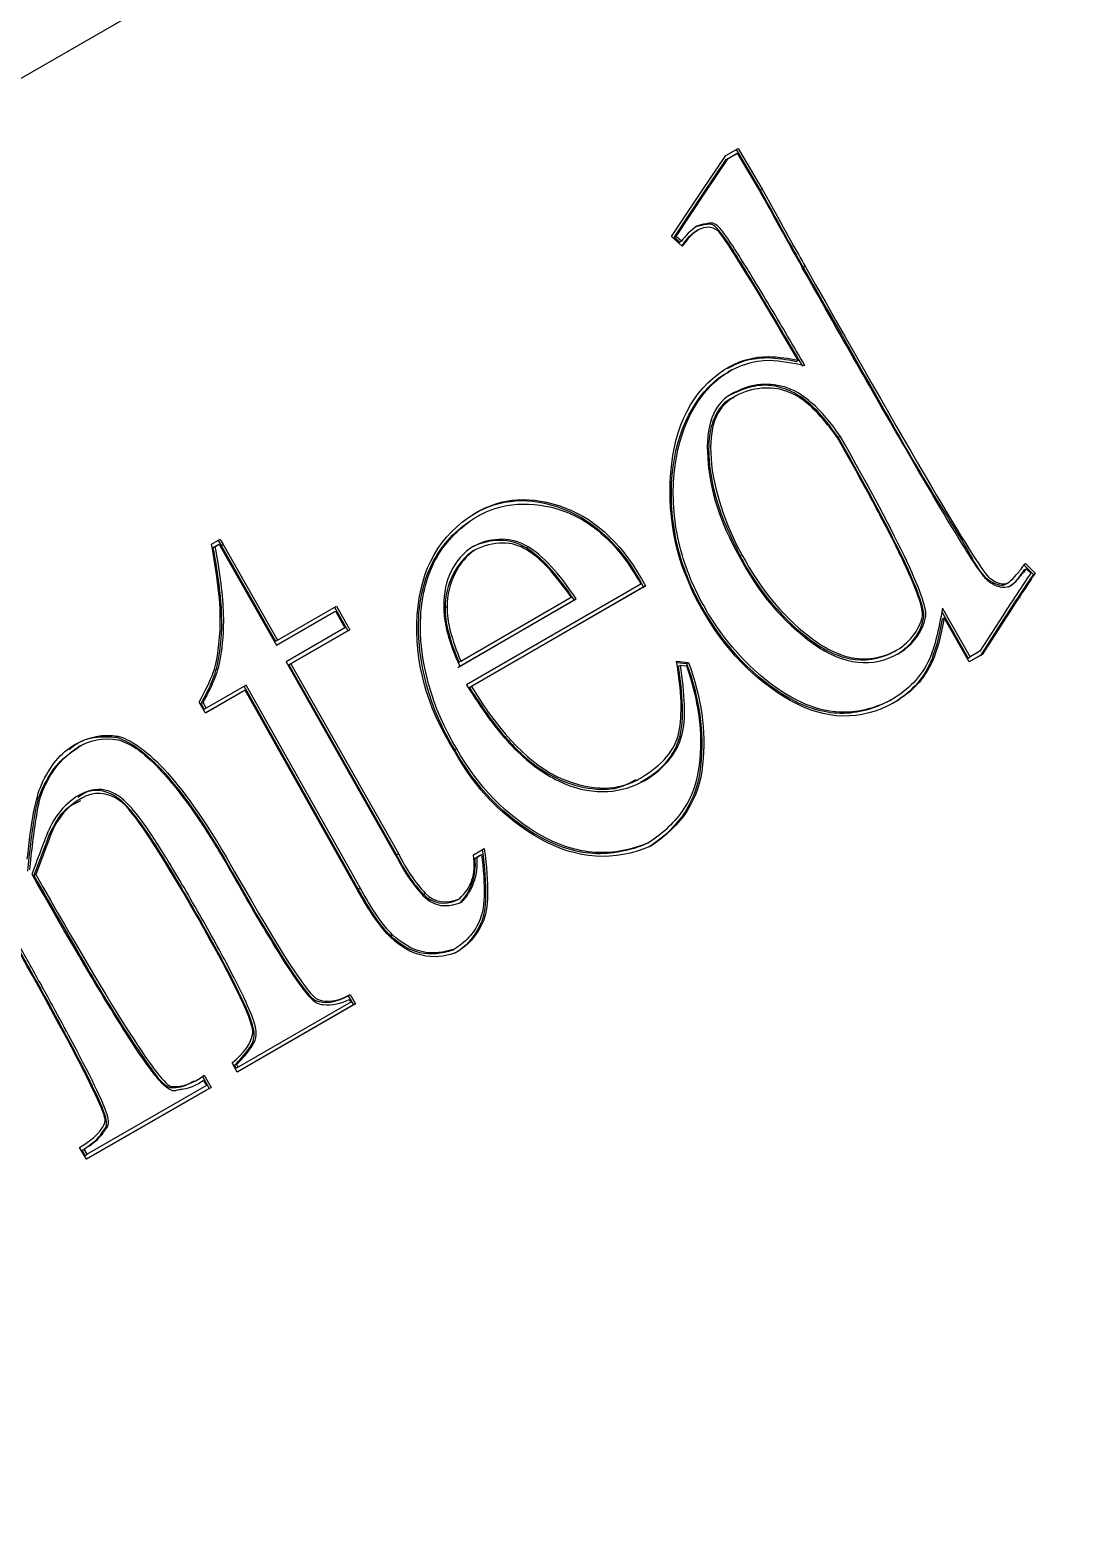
# Model space of a CAD drawing. Header units: inches. Extents: x -2.63 to 1.28, y -1.82 to 1.22.
# Drawn here: x 0.1874 to 0.4529, y -0.5737 to -0.1938 of the extents above; entities that cross this region are included whole.
import ezdxf

# ---------------------------------------------------------------- set-up
doc = ezdxf.new("R2010")
doc.units = ezdxf.units.IN
doc.header["$MEASUREMENT"] = 0

msp = doc.modelspace()

# ---------------------------------------------------------------- linework, layer by layer
at = {"color": 7, "linetype": 'Continuous', "lineweight": 25}
for p, q in [((-0.93854, -0.85495), (0.47568, -0.03854)), ((0.3596, -0.23496), (0.36566, -0.226)), ((0.35982, -0.23589), (0.36578, -0.22707)), ((0.36033, -0.23561), (0.36629, -0.22679)), ((0.36566, -0.226), (0.36881, -0.22418)), ((0.36578, -0.22707), (0.36811, -0.22573)), ((0.36578, -0.22707), (0.36629, -0.22679)), ((0.36629, -0.22679), (0.36862, -0.22545)), ((0.36811, -0.22573), (0.36862, -0.22545)), ((0.36831, -0.22447), (0.37451, -0.23488)), ((0.36862, -0.22545), (0.37431, -0.23502)), ((0.36881, -0.22418), (0.37502, -0.23461)), ((0.35175, -0.24675), (0.3596, -0.23496)), ((0.37451, -0.23488), (0.37502, -0.23461)), ((0.35243, -0.24698), (0.35982, -0.23589)), ((0.35294, -0.2467), (0.36033, -0.23561)), ((0.35982, -0.23589), (0.36033, -0.23561)), ((0.3545, -0.24925), (0.35175, -0.24675)), ((0.35243, -0.24698), (0.35294, -0.2467)), ((0.35429, -0.24792), (0.35294, -0.2467)), ((0.35808, -0.24534), (0.35858, -0.24506)), ((0.35378, -0.2482), (0.35243, -0.24698)), ((0.35378, -0.2482), (0.35429, -0.24792)), ((0.38546, -0.2546), (0.38596, -0.25432)), ((0.36719, -0.28088), (0.36616, -0.28145)), ((0.37615, -0.27772), (0.37666, -0.27744)), ((0.38366, -0.27869), (0.38417, -0.27841)), ((0.36533, -0.28194), (0.36648, -0.28144)), ((0.36533, -0.28194), (0.36584, -0.28167)), ((0.36826, -0.28754), (0.36776, -0.28781)), ((0.39443, -0.29809), (0.39494, -0.29781)), ((0.30142, -0.31874), (0.30193, -0.31846)), ((0.30267, -0.31803), (0.30217, -0.31831)), ((0.23398, -0.32544), (0.23618, -0.32418)), ((0.23444, -0.32632), (0.23547, -0.32572)), ((0.23444, -0.32632), (0.23495, -0.32604)), ((0.23495, -0.32604), (0.23598, -0.32545)), ((0.23547, -0.32572), (0.23598, -0.32545)), ((0.23598, -0.32545), (0.23625, -0.32594)), ((0.23625, -0.32594), (0.25065, -0.35132)), ((0.23646, -0.32581), (0.23696, -0.32554)), ((0.23646, -0.32581), (0.25036, -0.35032)), ((0.23696, -0.32554), (0.25087, -0.35004)), ((0.31452, -0.32641), (0.31503, -0.32613)), ((0.30096, -0.32719), (0.30146, -0.32691)), ((0.3693, -0.32845), (0.36981, -0.32817)), ((0.44241, -0.33038), (0.44493, -0.33295)), ((0.44191, -0.33066), (0.44442, -0.33322)), ((0.44207, -0.33201), (0.44258, -0.33174)), ((0.44258, -0.33174), (0.44374, -0.33292)), ((0.44442, -0.33322), (0.44493, -0.33295)), ((0.3439, -0.33569), (0.29929, -0.36144)), ((0.34457, -0.33644), (0.30002, -0.36217)), ((0.34508, -0.33617), (0.30053, -0.36189)), ((0.34457, -0.33644), (0.34508, -0.33617)), ((0.43751, -0.33561), (0.43801, -0.33533)), ((0.25087, -0.35004), (0.26596, -0.34133)), ((0.26546, -0.34162), (0.26887, -0.34763)), ((0.26596, -0.34133), (0.26937, -0.34735)), ((0.29381, -0.34171), (0.29432, -0.34143)), ((0.29704, -0.35699), (0.32684, -0.33971)), ((0.29755, -0.35671), (0.32734, -0.33943)), ((0.29785, -0.35538), (0.32607, -0.33902)), ((0.32684, -0.33971), (0.32734, -0.33943)), ((0.42822, -0.35433), (0.42116, -0.34189)), ((0.25065, -0.35132), (0.26574, -0.34261)), ((0.25065, -0.35131), (0.26524, -0.34289)), ((0.26524, -0.34289), (0.26574, -0.34261)), ((0.26574, -0.34261), (0.26817, -0.34689)), ((0.42772, -0.35461), (0.42098, -0.34274)), ((0.4211, -0.34462), (0.42161, -0.34434)), ((0.42801, -0.35561), (0.42161, -0.34434)), ((0.43665, -0.34366), (0.43075, -0.35286)), ((0.43687, -0.34459), (0.43088, -0.35392)), ((0.43738, -0.34431), (0.43139, -0.35364)), ((0.43687, -0.34459), (0.43738, -0.34431)), ((0.26817, -0.34689), (0.25308, -0.3556)), ((0.26887, -0.34763), (0.25378, -0.35634)), ((0.26937, -0.34735), (0.25428, -0.35606)), ((0.26887, -0.34763), (0.26937, -0.34735)), ((0.25036, -0.35032), (0.25087, -0.35004)), ((0.40886, -0.3529), (0.40936, -0.35262)), ((0.40969, -0.35358), (0.4102, -0.3533)), ((0.43075, -0.35286), (0.42822, -0.35433)), ((0.25308, -0.3556), (0.28113, -0.40503)), ((0.25378, -0.35634), (0.25428, -0.35606)), ((0.25378, -0.35634), (0.28135, -0.40493)), ((0.25428, -0.35606), (0.28185, -0.40465)), ((0.29734, -0.35566), (0.29785, -0.35538)), ((0.35306, -0.35537), (0.35613, -0.35573)), ((0.3531, -0.35571), (0.35562, -0.35601)), ((0.35358, -0.35672), (0.35408, -0.35644)), ((0.35408, -0.35644), (0.35558, -0.35662)), ((0.35562, -0.35601), (0.35613, -0.35573)), ((0.41808, -0.3557), (0.41858, -0.35542)), ((0.42772, -0.35461), (0.42822, -0.35433)), ((0.43088, -0.35392), (0.428, -0.3556)), ((0.43139, -0.35364), (0.42801, -0.35561)), ((0.43088, -0.35392), (0.43139, -0.35364)), ((0.24263, -0.36279), (0.23242, -0.36868)), ((0.24212, -0.36307), (0.23242, -0.36867)), ((0.24285, -0.36151), (0.23264, -0.3674)), ((0.24212, -0.36307), (0.24263, -0.36279)), ((0.27152, -0.41372), (0.24235, -0.3618)), ((0.27131, -0.41384), (0.24263, -0.36279)), ((0.27203, -0.41344), (0.24285, -0.36151)), ((0.30002, -0.36217), (0.30053, -0.36189)), ((0.23242, -0.36868), (0.23082, -0.36586)), ((0.23133, -0.36627), (0.23184, -0.36599)), ((0.23213, -0.36768), (0.23133, -0.36627)), ((0.23264, -0.3674), (0.23184, -0.36599)), ((0.23213, -0.36768), (0.23264, -0.3674)), ((0.40775, -0.36546), (0.40826, -0.36518)), ((0.40873, -0.36606), (0.4088, -0.36602)), ((0.20961, -0.37489), (0.21012, -0.37461)), ((0.20039, -0.37709), (0.19988, -0.37737)), ((0.29628, -0.37809), (0.29679, -0.37781)), ((0.34277, -0.38593), (0.34328, -0.38565)), ((0.19072, -0.38789), (0.19122, -0.38761)), ((0.20074, -0.39049), (0.20023, -0.39076)), ((0.19255, -0.39959), (0.19305, -0.39931)), ((0.34549, -0.40211), (0.34599, -0.40183)), ((0.28135, -0.40493), (0.28185, -0.40465)), ((0.30105, -0.40493), (0.30379, -0.40334)), ((0.30147, -0.40583), (0.30264, -0.40515)), ((0.30147, -0.40583), (0.30197, -0.40555)), ((0.30197, -0.40555), (0.30315, -0.40487)), ((0.30264, -0.40515), (0.30315, -0.40487)), ((0.1885, -0.41028), (0.18901, -0.41)), ((0.27152, -0.41372), (0.27203, -0.41344)), ((0.28823, -0.41505), (0.28874, -0.41478)), ((0.29694, -0.41651), (0.29745, -0.41623)), ((0.27987, -0.4257), (0.28037, -0.42542)), ((0.29567, -0.42936), (0.29618, -0.42908)), ((0.27084, -0.44311), (0.2406, -0.46056)), ((0.27033, -0.44339), (0.2406, -0.46055)), ((0.26964, -0.44265), (0.24082, -0.45929)), ((0.26891, -0.44106), (0.26942, -0.44078)), ((0.26898, -0.44102), (0.27033, -0.44339)), ((0.26926, -0.44199), (0.26964, -0.44265)), ((0.26949, -0.44074), (0.27084, -0.44311)), ((0.27033, -0.44339), (0.27084, -0.44311)), ((0.2406, -0.46056), (0.23926, -0.45819)), ((0.23989, -0.45882), (0.24039, -0.45854)), ((0.24031, -0.45956), (0.23989, -0.45882)), ((0.24031, -0.45956), (0.24082, -0.45929)), ((0.24082, -0.45929), (0.24039, -0.45854)), ((0.22963, -0.46297), (0.23014, -0.46269)), ((0.23147, -0.46301), (0.23198, -0.46273)), ((0.23165, -0.46167), (0.2334, -0.46475)), ((0.23198, -0.46273), (0.2327, -0.46401)), ((0.23215, -0.46139), (0.2339, -0.46447)), ((0.2334, -0.46475), (0.20194, -0.48287)), ((0.2339, -0.46447), (0.20195, -0.48288)), ((0.2327, -0.46401), (0.20216, -0.4816)), ((0.2334, -0.46475), (0.2339, -0.46447)), ((0.20195, -0.48288), (0.20021, -0.47983)), ((0.2009, -0.48055), (0.20141, -0.48027)), ((0.20165, -0.48188), (0.2009, -0.48055)), ((0.20216, -0.4816), (0.20141, -0.48027)), ((0.20165, -0.48188), (0.20216, -0.4816))]:
    msp.add_line(p, q, dxfattribs=at)
for points in [[(0.37431, -0.23502), (0.37658, -0.23913), (0.38204, -0.249), (0.38387, -0.25228), (0.38526, -0.25473)], [(0.37451, -0.23488), (0.37996, -0.24477), (0.38361, -0.25134), (0.38546, -0.2546)], [(0.37502, -0.23461), (0.38047, -0.2445), (0.38412, -0.25107), (0.38596, -0.25432)], [(0.35807, -0.2442), (0.35666, -0.24523), (0.35539, -0.2465), (0.35429, -0.24792)], [(0.36532, -0.28081), (0.36889, -0.27858), (0.37267, -0.27745), (0.37666, -0.27744)], [(0.36584, -0.28167), (0.36905, -0.27966), (0.37286, -0.27842), (0.37679, -0.2784)], [(0.37615, -0.27772), (0.37877, -0.27784), (0.38127, -0.27817), (0.38366, -0.27869)], [(0.37666, -0.27744), (0.37927, -0.27757), (0.38178, -0.27789), (0.38417, -0.27841)], [(0.37679, -0.2784), (0.3798, -0.27855), (0.38286, -0.27907), (0.38589, -0.27974)], [(0.23567, -0.32446), (0.23584, -0.32472), (0.23611, -0.32517), (0.23646, -0.32581)], [(0.23618, -0.32418), (0.23635, -0.32444), (0.23661, -0.32489), (0.23696, -0.32554)], [(0.30097, -0.32603), (0.29595, -0.32942), (0.29345, -0.3345), (0.29346, -0.34126)], [(0.31452, -0.32641), (0.31032, -0.32389), (0.30564, -0.32386), (0.30046, -0.32631)], [(0.31503, -0.32613), (0.31083, -0.32361), (0.30614, -0.32358), (0.30097, -0.32603)], [(0.31472, -0.32696), (0.31278, -0.32579), (0.30884, -0.32452), (0.30363, -0.32588), (0.30146, -0.32691)], [(0.32684, -0.33971), (0.3224, -0.33309), (0.31829, -0.32866), (0.31452, -0.32641)], [(0.32734, -0.33943), (0.3229, -0.33282), (0.3188, -0.32838), (0.31503, -0.32613)], [(0.30096, -0.32719), (0.29674, -0.33005), (0.2938, -0.33581), (0.29381, -0.34171)], [(0.30146, -0.32691), (0.29724, -0.32977), (0.29431, -0.33553), (0.29432, -0.34143)], [(0.32607, -0.33902), (0.32425, -0.33636), (0.31976, -0.33071), (0.31668, -0.32813), (0.31472, -0.32696)], [(0.44374, -0.33292), (0.44286, -0.33416), (0.44186, -0.33567), (0.43815, -0.34134), (0.43665, -0.34366)], [(0.44442, -0.33322), (0.44386, -0.33389), (0.44135, -0.33768), (0.43687, -0.34459)], [(0.44493, -0.33295), (0.44437, -0.33362), (0.44185, -0.3374), (0.43738, -0.34431)], [(0.29346, -0.34126), (0.29339, -0.34545), (0.29475, -0.3506), (0.29755, -0.35671)], [(0.29381, -0.34171), (0.29378, -0.34377), (0.29426, -0.34752), (0.29625, -0.35317), (0.29734, -0.35566)], [(0.29432, -0.34143), (0.29429, -0.34349), (0.29476, -0.34724), (0.29675, -0.35289), (0.29785, -0.35538)], [(0.42116, -0.34189), (0.42068, -0.34445), (0.41951, -0.3502), (0.41853, -0.35318), (0.4178, -0.35488)], [(0.4211, -0.34462), (0.42019, -0.34946), (0.41918, -0.35315), (0.41808, -0.3557)], [(0.42161, -0.34434), (0.4207, -0.34918), (0.41969, -0.35287), (0.41858, -0.35542)], [(0.41808, -0.3557), (0.41606, -0.36017), (0.4128, -0.3637), (0.40829, -0.3663)], [(0.4178, -0.35488), (0.41579, -0.35934), (0.41228, -0.36286), (0.40831, -0.36515)], [(0.41858, -0.35542), (0.41657, -0.35989), (0.41331, -0.36342), (0.4088, -0.36602)], [(0.19122, -0.38761), (0.19304, -0.3835), (0.19923, -0.37606), (0.20633, -0.37495), (0.21009, -0.37555)], [(0.18683, -0.40612), (0.18779, -0.39659), (0.189, -0.39024), (0.19044, -0.38707)], [(0.18693, -0.40912), (0.18739, -0.40459), (0.18877, -0.39389), (0.18964, -0.39025), (0.19072, -0.38789)], [(0.18744, -0.40884), (0.1879, -0.40432), (0.18928, -0.39361), (0.19015, -0.38997), (0.19122, -0.38761)], [(0.18804, -0.40995), (0.18998, -0.40471), (0.19139, -0.401), (0.19226, -0.3988)], [(0.19255, -0.39959), (0.19168, -0.40178), (0.19033, -0.40534), (0.1885, -0.41028)], [(0.19305, -0.39931), (0.19219, -0.4015), (0.19084, -0.40506), (0.18901, -0.41)], [(0.28113, -0.40503), (0.283, -0.40879), (0.28534, -0.41246), (0.28821, -0.41543)], [(0.28135, -0.40493), (0.28339, -0.40905), (0.28569, -0.41242), (0.28823, -0.41505)], [(0.28185, -0.40465), (0.2839, -0.40877), (0.28619, -0.41214), (0.28874, -0.41478)], [(0.30315, -0.40487), (0.30361, -0.40847), (0.30417, -0.41676), (0.30273, -0.42231), (0.29997, -0.42632), (0.29752, -0.42831), (0.29618, -0.42908)], [(0.29747, -0.41737), (0.30025, -0.41479), (0.30193, -0.41024), (0.30147, -0.40583)], [(0.29797, -0.41709), (0.30075, -0.41451), (0.30244, -0.40996), (0.30197, -0.40555)], [(0.27988, -0.4261), (0.27724, -0.42352), (0.27438, -0.41944), (0.27131, -0.41384)], [(0.27987, -0.4257), (0.27839, -0.42426), (0.27615, -0.42153), (0.27286, -0.41617), (0.27152, -0.41372)], [(0.28037, -0.42542), (0.2789, -0.42398), (0.27666, -0.42125), (0.27337, -0.41589), (0.27203, -0.41344)], [(0.28821, -0.41543), (0.28948, -0.41672), (0.29257, -0.41856), (0.29638, -0.41776), (0.29797, -0.41709)], [(0.28823, -0.41505), (0.29059, -0.41746), (0.29349, -0.41794), (0.29694, -0.41651)], [(0.28874, -0.41478), (0.29109, -0.41718), (0.294, -0.41767), (0.29745, -0.41623)], [(0.29618, -0.42908), (0.29362, -0.43), (0.28761, -0.43073), (0.28254, -0.42749), (0.28037, -0.42542)], [(0.29567, -0.42936), (0.29311, -0.43028), (0.28711, -0.43101), (0.28203, -0.42777), (0.27987, -0.4257)], [(0.29662, -0.42998), (0.29049, -0.43221), (0.28491, -0.43092), (0.27988, -0.4261)]]:
    msp.add_open_spline(points, degree=3, dxfattribs=at)
for points, knots in [([(0.38589, -0.27974), (0.38304, -0.27486), (0.37678, -0.26422), (0.3683, -0.25024), (0.36329, -0.24288), (0.36139, -0.24343), (0.359, -0.24374), (0.35807, -0.2442)], [1.972513, 1.972513, 1.972513, 1.972513, 2.227085, 2.481656, 2.990798, 3.499941, 4.009083, 4.009083, 4.009083, 4.009083]), ([(0.35808, -0.24534), (0.35733, -0.24589), (0.35591, -0.24693), (0.35485, -0.2484), (0.35434, -0.2491)], [0, 0, 0, 0, 0.523437, 1, 1, 1, 1]), ([(0.35858, -0.24506), (0.35761, -0.24577), (0.35695, -0.24631), (0.35623, -0.24703), (0.35554, -0.24789), (0.3545, -0.24925)], [4, 4, 4, 4, 5, 5, 6, 6, 6, 6]), ([(0.38538, -0.28001), (0.38253, -0.27514), (0.37627, -0.26449), (0.3678, -0.25052), (0.36279, -0.24316), (0.36088, -0.24371), (0.35849, -0.24401), (0.35757, -0.24447)], [1.972513, 1.972513, 1.972513, 1.972513, 2.227085, 2.481656, 2.990798, 3.499941, 4.009083, 4.009083, 4.009083, 4.009083]), ([(0.38417, -0.27841), (0.3718, -0.25726), (0.36491, -0.24618), (0.36213, -0.24415), (0.36048, -0.24412), (0.35858, -0.24506)], [2, 2, 2, 2, 3, 3, 4, 4, 4, 4]), ([(0.38596, -0.25432), (0.41501, -0.30571), (0.43075, -0.33231), (0.43562, -0.33593), (0.43748, -0.33613), (0.44006, -0.33332), (0.4409, -0.33236), (0.44164, -0.33134), (0.44203, -0.33085), (0.44241, -0.33038)], [12, 12, 12, 12, 13, 13, 14, 14, 15, 15, 16, 16, 16, 16]), ([(0.44258, -0.33174), (0.44234, -0.33206), (0.4421, -0.33238), (0.44186, -0.33269), (0.44167, -0.33293), (0.44142, -0.33324), (0.44109, -0.3336), (0.4407, -0.33405), (0.44035, -0.33444), (0.44005, -0.33479), (0.43962, -0.3353), (0.43925, -0.33567), (0.43894, -0.33591), (0.4382, -0.33648), (0.43732, -0.3367), (0.43632, -0.33656), (0.43554, -0.33645), (0.43461, -0.33607), (0.43353, -0.33541), (0.43303, -0.33511), (0.43255, -0.33468), (0.43207, -0.33415), (0.43181, -0.33386), (0.43153, -0.33351), (0.43123, -0.33311), (0.43072, -0.33243), (0.43008, -0.33151), (0.42932, -0.33035), (0.42837, -0.32891), (0.42718, -0.32702), (0.42573, -0.32466), (0.42219, -0.31892), (0.41761, -0.3112), (0.41198, -0.3015), (0.40489, -0.28929), (0.39598, -0.2737), (0.38526, -0.25473)], [0, 0, 0, 0, 0.013393, 0.013393, 0.013393, 0.026786, 0.026786, 0.026786, 0.044643, 0.044643, 0.044643, 0.0625, 0.0625, 0.0625, 0.09375, 0.09375, 0.09375, 0.125, 0.125, 0.125, 0.14375, 0.14375, 0.14375, 0.15625, 0.15625, 0.15625, 0.1875, 0.1875, 0.1875, 0.25, 0.25, 0.25, 0.5, 0.5, 0.5, 1, 1, 1, 1]), ([(0.38546, -0.2546), (0.39189, -0.26587), (0.40301, -0.28537), (0.41707, -0.31034), (0.42667, -0.32507), (0.43117, -0.33358), (0.43428, -0.33548), (0.43582, -0.33597), (0.43697, -0.33598), (0.43737, -0.33562), (0.43746, -0.33554)], [0, 0, 0, 0, 0.395283, 0.683694, 0.865313, 0.940561, 0.962221, 0.979997, 0.995739, 1, 1, 1, 1]), ([(0.4088, -0.36602), (0.40015, -0.3708), (0.39126, -0.37061), (0.37301, -0.3603), (0.3654, -0.35235), (0.35321, -0.33087), (0.35064, -0.3194), (0.35255, -0.29499), (0.35712, -0.2862), (0.36532, -0.28081)], [23, 23, 23, 23, 24, 24, 25, 25, 26, 26, 27, 27, 27, 27]), ([(0.36608, -0.28053), (0.36768, -0.27969), (0.37079, -0.27805), (0.3744, -0.27783), (0.37615, -0.27772)], [0, 0, 0, 0, 0.514247, 1, 1, 1, 1]), ([(0.40781, -0.36543), (0.40398, -0.36754), (0.39493, -0.37016), (0.37744, -0.36438), (0.36111, -0.34738), (0.35222, -0.32544), (0.35064, -0.30124), (0.35766, -0.28699), (0.36533, -0.28194)], [23.000216, 23.000216, 23.000216, 23.000216, 23.500156, 24.000096, 24.999977, 25.499917, 25.999857, 26.999738, 26.999738, 26.999738, 26.999738]), ([(0.40831, -0.36515), (0.40449, -0.36726), (0.39544, -0.36988), (0.37795, -0.3641), (0.36161, -0.3471), (0.35273, -0.32516), (0.35114, -0.30096), (0.35817, -0.28671), (0.36584, -0.28167)], [23.000216, 23.000216, 23.000216, 23.000216, 23.500156, 24.000096, 24.999977, 25.499917, 25.999857, 26.999738, 26.999738, 26.999738, 26.999738]), ([(0.39494, -0.29781), (0.39007, -0.29073), (0.38531, -0.28654), (0.37602, -0.28392), (0.37144, -0.28456), (0.36244, -0.28976), (0.36047, -0.29519), (0.36159, -0.31171), (0.36427, -0.32008), (0.36909, -0.32856)], [2, 2, 2, 2, 3, 3, 4, 4, 5, 5, 6, 6, 6, 6]), ([(0.39443, -0.29809), (0.39289, -0.29598), (0.39006, -0.29213), (0.38519, -0.28768), (0.37951, -0.2849), (0.37301, -0.28447), (0.36895, -0.28633), (0.3669, -0.28727)], [0, 0, 0, 0, 0.216329, 0.396111, 0.551132, 0.773384, 1, 1, 1, 1]), ([(0.36783, -0.28799), (0.36752, -0.28809), (0.36572, -0.28867), (0.36319, -0.29159), (0.36123, -0.29704), (0.36118, -0.30556), (0.36349, -0.31651), (0.36734, -0.32442), (0.3693, -0.32845)], [0, 0, 0, 0, 0.025308, 0.146912, 0.280806, 0.439978, 0.714545, 1, 1, 1, 1]), ([(0.39426, -0.29826), (0.39219, -0.29527), (0.387, -0.28906), (0.38059, -0.28565), (0.37405, -0.28523), (0.36705, -0.28754), (0.36225, -0.29285), (0.36095, -0.30659), (0.36551, -0.32061), (0.36981, -0.32817)], [2.002068, 2.002068, 2.002068, 2.002068, 2.501907, 3.001746, 3.501585, 4.001425, 4.501264, 5.001103, 6.000782, 6.000782, 6.000782, 6.000782]), ([(0.40969, -0.35244), (0.41125, -0.35143), (0.41353, -0.34943), (0.41517, -0.34636), (0.41627, -0.34411), (0.4157, -0.34041), (0.41177, -0.33087), (0.40593, -0.31941), (0.39983, -0.30817), (0.39607, -0.30146), (0.39426, -0.29826)], [0.001365, 0.001365, 0.001365, 0.001365, 0.500883, 0.750642, 1.000401, 1.250159, 1.499918, 1.749677, 1.874557, 1.999436, 1.999436, 1.999436, 1.999436]), ([(0.40969, -0.35358), (0.41324, -0.35128), (0.41545, -0.34826), (0.41719, -0.34079), (0.40989, -0.32531), (0.39443, -0.29809)], [0, 0, 0, 0, 1, 1, 2, 2, 2, 2]), ([(0.4102, -0.3533), (0.41375, -0.351), (0.41596, -0.34799), (0.41769, -0.34051), (0.4104, -0.32503), (0.39494, -0.29781)], [0, 0, 0, 0, 1, 1, 2, 2, 2, 2]), ([(0.30091, -0.31788), (0.30783, -0.3137), (0.31551, -0.31321), (0.33238, -0.31963), (0.33925, -0.3263), (0.34457, -0.33644)], [0, 0, 0, 0, 1, 1, 2, 2, 2, 2]), ([(0.30142, -0.3176), (0.30834, -0.31342), (0.31602, -0.31294), (0.33288, -0.31935), (0.33976, -0.32602), (0.34508, -0.33617)], [0, 0, 0, 0, 1, 1, 2, 2, 2, 2]), ([(0.30193, -0.31846), (0.30804, -0.31477), (0.3203, -0.3138), (0.33533, -0.32282), (0.34152, -0.33133), (0.3439, -0.33569)], [0.00001, 0.00001, 0.00001, 0.00001, 0.98569, 1.47853, 1.97137, 1.97137, 1.97137, 1.97137]), ([(0.29609, -0.37823), (0.28901, -0.36694), (0.28588, -0.35538), (0.2875, -0.3317), (0.29241, -0.32305), (0.30142, -0.3176)], [12, 12, 12, 12, 13, 13, 14, 14, 14, 14]), ([(0.29628, -0.37809), (0.28996, -0.368), (0.28463, -0.34876), (0.2901, -0.32826), (0.29734, -0.32121), (0.30142, -0.31874)], [11.999091, 11.999091, 11.999091, 11.999091, 12.999542, 13.499767, 13.999992, 13.999992, 13.999992, 13.999992]), ([(0.29679, -0.37781), (0.29046, -0.36773), (0.28513, -0.34848), (0.29061, -0.32799), (0.29784, -0.32093), (0.30193, -0.31846)], [11.999091, 11.999091, 11.999091, 11.999091, 12.999542, 13.499767, 13.999992, 13.999992, 13.999992, 13.999992]), ([(0.23082, -0.36586), (0.23243, -0.36298), (0.23364, -0.36047), (0.23527, -0.35619), (0.23584, -0.35254), (0.23651, -0.34226), (0.23578, -0.33494), (0.23398, -0.32544)], [15, 15, 15, 15, 16, 16, 17, 17, 18, 18, 18, 18]), ([(0.23133, -0.36627), (0.23235, -0.36443), (0.23443, -0.3604), (0.23591, -0.35536), (0.23693, -0.34639), (0.23611, -0.33624), (0.23503, -0.32948), (0.23444, -0.32632)], [15.054133, 15.054133, 15.054133, 15.054133, 15.784995, 16.515856, 17.246718, 17.612149, 17.97758, 17.97758, 17.97758, 17.97758]), ([(0.23184, -0.36599), (0.23285, -0.36415), (0.23494, -0.36012), (0.23642, -0.35509), (0.23743, -0.34612), (0.23662, -0.33596), (0.23554, -0.32921), (0.23495, -0.32604)], [15.054133, 15.054133, 15.054133, 15.054133, 15.784995, 16.515856, 17.246718, 17.612149, 17.97758, 17.97758, 17.97758, 17.97758]), ([(0.36909, -0.32856), (0.37391, -0.33785), (0.38024, -0.3453), (0.39588, -0.3565), (0.40326, -0.3573), (0.4102, -0.3533)], [6, 6, 6, 6, 7, 7, 8, 8, 8, 8]), ([(0.3693, -0.32845), (0.37376, -0.33704), (0.38414, -0.34946), (0.3989, -0.35636), (0.40617, -0.35445), (0.40918, -0.35271)], [5.999272, 5.999272, 5.999272, 5.999272, 6.999276, 7.499279, 7.999281, 7.999281, 7.999281, 7.999281]), ([(0.36981, -0.32817), (0.37427, -0.33676), (0.38465, -0.34919), (0.39941, -0.35609), (0.40668, -0.35417), (0.40969, -0.35244)], [5.999272, 5.999272, 5.999272, 5.999272, 6.999276, 7.499279, 7.999281, 7.999281, 7.999281, 7.999281]), ([(0.43795, -0.33642), (0.43811, -0.33634), (0.43992, -0.3355), (0.44105, -0.33367), (0.44207, -0.33201)], [0, 0, 0, 0, 0.089772, 1, 1, 1, 1]), ([(0.29929, -0.36144), (0.30112, -0.36441), (0.30514, -0.3705), (0.31285, -0.37973), (0.327, -0.39008), (0.34166, -0.38915), (0.35144, -0.38115), (0.35486, -0.37478), (0.35533, -0.36729), (0.35463, -0.35986), (0.35408, -0.35644)], [2.976231, 2.976231, 2.976231, 2.976231, 3.224789, 3.473346, 3.970461, 4.964692, 5.461807, 5.958922, 6.456037, 6.953152, 6.953152, 6.953152, 6.953152]), ([(0.30053, -0.36189), (0.30823, -0.37436), (0.31596, -0.38223), (0.33148, -0.38874), (0.33818, -0.38869), (0.34946, -0.38199), (0.35274, -0.3781), (0.35458, -0.3692), (0.35438, -0.36311), (0.35306, -0.35537)], [3, 3, 3, 3, 4, 4, 5, 5, 6, 6, 7, 7, 7, 7]), ([(0.34395, -0.38632), (0.34545, -0.38542), (0.34847, -0.38359), (0.35189, -0.37967), (0.35448, -0.3742), (0.35481, -0.36627), (0.35402, -0.36013), (0.35358, -0.35672)], [0, 0, 0, 0, 0.169521, 0.34298, 0.49042, 0.716766, 1, 1, 1, 1]), ([(0.35562, -0.35601), (0.35892, -0.36482), (0.36012, -0.37357), (0.35834, -0.39093), (0.35392, -0.39785), (0.34596, -0.40299)], [8, 8, 8, 8, 9, 9, 10, 10, 10, 10]), ([(0.35558, -0.35662), (0.35856, -0.36485), (0.36059, -0.37856), (0.35604, -0.39345), (0.34945, -0.39959), (0.34599, -0.40183)], [8.02509, 8.02509, 8.02509, 8.02509, 9.011546, 9.504774, 9.998003, 9.998003, 9.998003, 9.998003]), ([(0.35613, -0.35573), (0.35942, -0.36455), (0.36063, -0.37329), (0.35885, -0.39066), (0.35443, -0.39757), (0.34647, -0.40271)], [8, 8, 8, 8, 9, 9, 10, 10, 10, 10]), ([(0.30002, -0.36217), (0.30248, -0.3659), (0.307, -0.37277), (0.31485, -0.38101), (0.32312, -0.3862), (0.33124, -0.38838), (0.33811, -0.38826), (0.34142, -0.38636), (0.34263, -0.38566)], [0, 0, 0, 0, 0.232073, 0.426176, 0.592924, 0.759385, 0.911543, 1, 1, 1, 1]), ([(0.19044, -0.38707), (0.19257, -0.38226), (0.19542, -0.37882), (0.20256, -0.3747), (0.20627, -0.37398), (0.21012, -0.37461)], [12, 12, 12, 12, 13, 13, 14, 14, 14, 14]), ([(0.19751, -0.37806), (0.19824, -0.37745), (0.20027, -0.37575), (0.20449, -0.37456), (0.20793, -0.37478), (0.20961, -0.37489)], [0, 0, 0, 0, 0.223173, 0.621064, 1, 1, 1, 1]), ([(0.20961, -0.37489), (0.21767, -0.37722), (0.2276, -0.38878), (0.2512, -0.43034), (0.25828, -0.44122), (0.263, -0.44319), (0.26578, -0.4428), (0.26898, -0.44102)], [14, 14, 14, 14, 15, 15, 16, 16, 17, 17, 17, 17]), ([(0.21009, -0.37555), (0.2134, -0.37653), (0.21871, -0.38026), (0.22817, -0.39166), (0.23621, -0.40434), (0.24494, -0.41985), (0.25324, -0.43356), (0.25955, -0.44254), (0.26348, -0.44381), (0.26727, -0.44299), (0.26926, -0.44199)], [14.00217, 14.00217, 14.00217, 14.00217, 14.367874, 14.733577, 14.916429, 15.099281, 15.464985, 15.830688, 16.196392, 16.927799, 16.927799, 16.927799, 16.927799]), ([(0.21012, -0.37461), (0.21818, -0.37694), (0.22811, -0.3885), (0.25171, -0.43006), (0.25879, -0.44094), (0.2635, -0.44291), (0.26628, -0.44252), (0.26949, -0.44074)], [14, 14, 14, 14, 15, 15, 16, 16, 17, 17, 17, 17]), ([(0.19072, -0.38789), (0.19194, -0.38562), (0.19426, -0.38131), (0.19809, -0.37867), (0.19991, -0.37742)], [0, 0, 0, 0, 0.524669, 1, 1, 1, 1]), ([(0.34647, -0.40271), (0.33706, -0.40677), (0.32767, -0.40618), (0.30891, -0.39571), (0.30151, -0.38814), (0.29609, -0.37823)], [10, 10, 10, 10, 11, 11, 12, 12, 12, 12]), ([(0.34549, -0.40211), (0.34127, -0.40392), (0.3316, -0.40592), (0.3132, -0.39963), (0.30135, -0.38735), (0.29628, -0.37809)], [10.001849, 10.001849, 10.001849, 10.001849, 10.501655, 11.001461, 12.001073, 12.001073, 12.001073, 12.001073]), ([(0.34599, -0.40183), (0.34177, -0.40365), (0.33211, -0.40564), (0.31371, -0.39935), (0.30186, -0.38707), (0.29679, -0.37781)], [10.001849, 10.001849, 10.001849, 10.001849, 10.501655, 11.001461, 12.001073, 12.001073, 12.001073, 12.001073]), ([(0.24039, -0.45854), (0.24199, -0.45718), (0.24503, -0.45345), (0.24624, -0.44993), (0.2409, -0.4384), (0.2339, -0.42534), (0.22442, -0.40886), (0.21531, -0.39444), (0.20913, -0.38811), (0.20024, -0.3879), (0.1942, -0.39409), (0.19226, -0.3988)], [20.059356, 20.059356, 20.059356, 20.059356, 20.676996, 21.294637, 21.603457, 21.912277, 22.221097, 22.529917, 23.147557, 23.765197, 25.000477, 25.000477, 25.000477, 25.000477]), ([(0.20044, -0.39111), (0.19907, -0.3918), (0.19557, -0.39357), (0.19369, -0.39731), (0.19255, -0.39959)], [0, 0, 0, 0, 0.391611, 1, 1, 1, 1]), ([(0.23926, -0.45819), (0.24239, -0.45566), (0.24416, -0.45316), (0.24499, -0.44824), (0.24023, -0.43825), (0.22033, -0.40322), (0.21373, -0.39334), (0.2072, -0.38882), (0.20388, -0.38867), (0.19713, -0.39257), (0.19464, -0.39547), (0.19305, -0.39931)], [20, 20, 20, 20, 21, 21, 22, 22, 23, 23, 24, 24, 25, 25, 25, 25]), ([(0.23989, -0.45882), (0.24115, -0.45753), (0.24284, -0.4558), (0.24453, -0.45322), (0.24506, -0.4513), (0.24469, -0.44886), (0.24325, -0.44475), (0.23839, -0.43468), (0.23098, -0.42134), (0.22278, -0.4073), (0.21706, -0.39835), (0.21295, -0.39302), (0.20956, -0.38982), (0.20579, -0.3883), (0.20223, -0.38853), (0.20057, -0.38977), (0.19989, -0.39028)], [0, 0, 0, 0, 0.069067, 0.092664, 0.114979, 0.137905, 0.171449, 0.254275, 0.492385, 0.656621, 0.770707, 0.829888, 0.871387, 0.920222, 0.967211, 1, 1, 1, 1]), ([(0.30329, -0.40362), (0.30459, -0.41289), (0.30446, -0.41923), (0.30135, -0.42603), (0.29908, -0.42857), (0.29611, -0.43026)], [8, 8, 8, 8, 9, 9, 10, 10, 10, 10]), ([(0.30379, -0.40334), (0.3051, -0.41261), (0.30497, -0.41895), (0.30185, -0.42575), (0.29959, -0.42829), (0.29662, -0.42998)], [8, 8, 8, 8, 9, 9, 10, 10, 10, 10]), ([(0.29745, -0.41623), (0.29903, -0.41476), (0.30011, -0.41315), (0.30126, -0.40966), (0.30138, -0.4075), (0.30105, -0.40493)], [5, 5, 5, 5, 6, 6, 7, 7, 7, 7]), ([(0.23198, -0.46273), (0.23094, -0.46343), (0.22997, -0.46397), (0.22905, -0.46434), (0.22839, -0.46461), (0.22766, -0.4648), (0.22686, -0.46494), (0.22628, -0.46504), (0.2259, -0.4651), (0.22573, -0.46514), (0.22509, -0.46528), (0.22471, -0.46535), (0.22461, -0.46536), (0.22398, -0.4654), (0.22332, -0.46515), (0.22261, -0.46461), (0.22211, -0.46423), (0.22155, -0.46369), (0.22091, -0.46299), (0.22006, -0.46206), (0.21906, -0.46081), (0.21793, -0.45926), (0.21537, -0.45577), (0.21188, -0.4504), (0.20745, -0.44316), (0.20227, -0.43469), (0.1958, -0.42362), (0.18804, -0.40995)], [0, 0, 0, 0, 0.053571, 0.053571, 0.053571, 0.089286, 0.089286, 0.089286, 0.107143, 0.107143, 0.107143, 0.125, 0.125, 0.125, 0.15625, 0.15625, 0.15625, 0.1875, 0.1875, 0.1875, 0.25, 0.25, 0.25, 0.5, 0.5, 0.5, 1, 1, 1, 1]), ([(0.1885, -0.41028), (0.19303, -0.41816), (0.20084, -0.43178), (0.2106, -0.44814), (0.21731, -0.45795), (0.22069, -0.46285), (0.22323, -0.46466), (0.22458, -0.4645), (0.22576, -0.4644), (0.22751, -0.46401), (0.22869, -0.46328), (0.22952, -0.46276)], [0, 0, 0, 0, 0.3746678, 0.6470623, 0.7845572, 0.8656113, 0.8923331, 0.9112063, 0.9305659, 0.9505959, 1, 1, 1, 1]), ([(0.18901, -0.41), (0.20942, -0.44595), (0.22101, -0.46403), (0.22654, -0.46442), (0.22933, -0.46348), (0.23215, -0.46139)], [26, 26, 26, 26, 27, 27, 28, 28, 28, 28]), ([(0.20021, -0.47983), (0.20407, -0.47755), (0.20625, -0.47532), (0.20725, -0.47092), (0.19778, -0.45271), (0.17835, -0.41848)], [0, 0, 0, 0, 1, 1, 2, 2, 2, 2]), ([(0.2009, -0.48055), (0.20244, -0.4796), (0.20497, -0.47778), (0.20644, -0.47531), (0.20805, -0.47353), (0.2034, -0.46341), (0.19295, -0.44403), (0.18538, -0.43042), (0.18076, -0.42224), (0.17853, -0.41833)], [0.060415, 0.060415, 0.060415, 0.060415, 0.54536, 0.787833, 1.030306, 1.515251, 1.757724, 1.87896, 2.000197, 2.000197, 2.000197, 2.000197]), ([(0.20141, -0.48027), (0.20295, -0.47932), (0.20547, -0.4775), (0.20695, -0.47504), (0.20856, -0.47326), (0.2039, -0.46314), (0.19346, -0.44376), (0.18588, -0.43015), (0.18126, -0.42196), (0.17904, -0.41805)], [0.060415, 0.060415, 0.060415, 0.060415, 0.54536, 0.787833, 1.030306, 1.515251, 1.757724, 1.87896, 2.000197, 2.000197, 2.000197, 2.000197])]:
    msp.add_open_spline(points, degree=3, knots=knots, dxfattribs=at)

doc.saveas('drawing.dxf')
